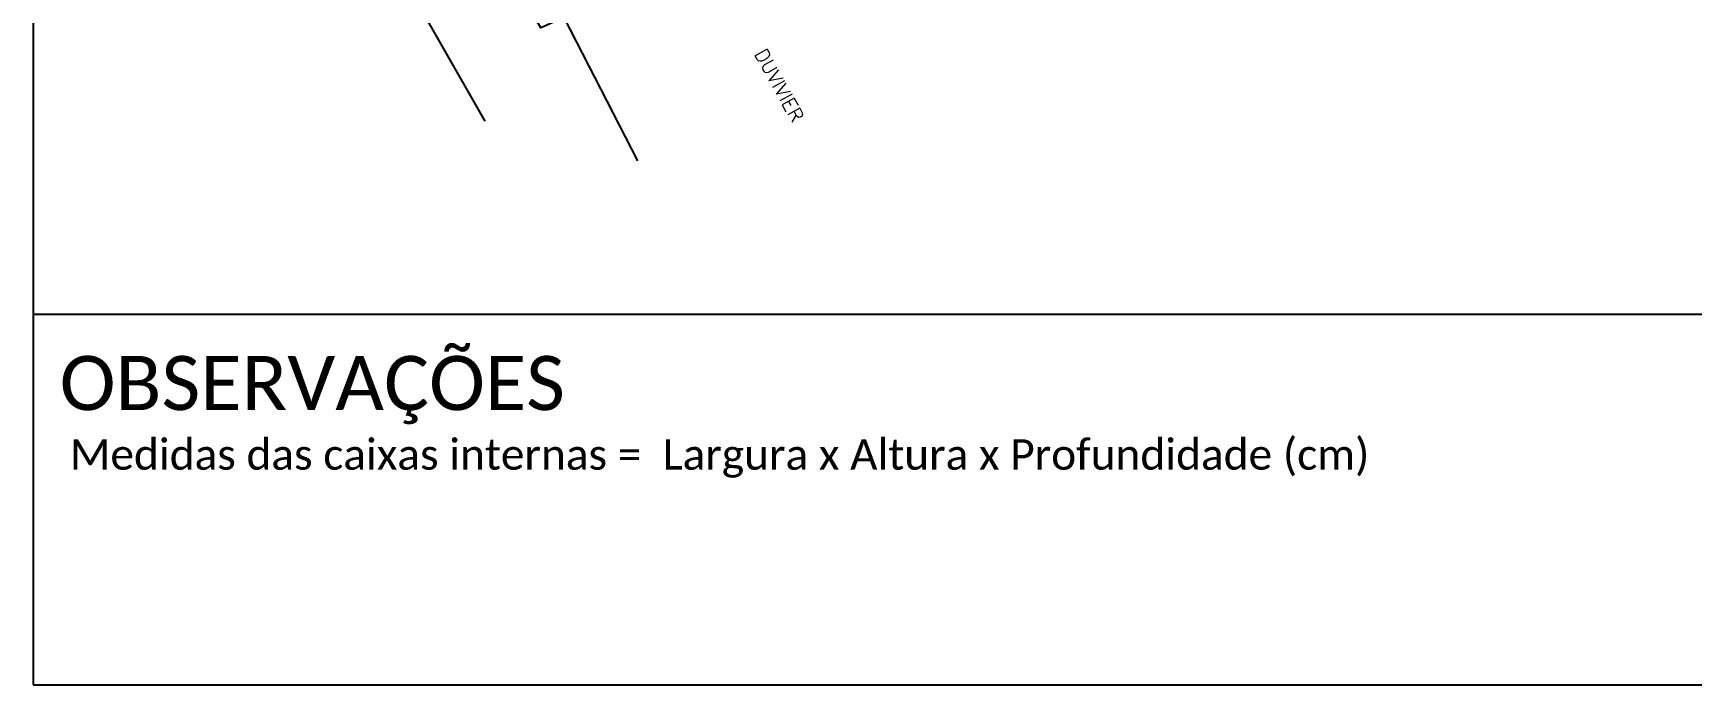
# Model space of a CAD drawing. Extents: x -89 to 749, y 705 to 1299.
# Drawn here: x -89.3 to 129.1, y 705 to 790.8 of the extents above; entities that cross this region are included whole.
import ezdxf

# ---------------------------------------------------------------- set-up
doc = ezdxf.new("R2010")
doc.units = 0
doc.layers.add('MUB', color=252, linetype='Continuous')
doc.styles.add('ROMANS', font='romans')
doc.styles.add('WMF-Calibri0', font='calibri.ttf')

msp = doc.modelspace()

# ---------------------------------------------------------------- linework, layer by layer
msp.add_lwpolyline([(-89.32, 705.02), (749.25, 705.02), (749.25, 1299.02), (-89.32, 1299.02), (-89.32, 705.02)])
at = {"color": 7}
msp.add_lwpolyline([(-89.24, 753.78), (237.71, 753.78)], dxfattribs=at)
at = {"layer": 'MUB', "color": 151}
for points in [[(-9.7, 773.98), (-19.41, 792.84), (-22.46, 791.48), (-27.06, 799.36), (-32.59, 809.18), (-34.13, 812.41), (-34.34, 813.8), (-34.09, 814.84), (-33.31, 815.94), (-32.13, 816.86), (-27.71, 819.57), (-8.2, 828.43)], [(-29.81, 779.19), (-47.04, 809.4), (-48.64, 809.46), (-51.26, 808.81), (-60.57, 804.37)]]:
    msp.add_lwpolyline(points, dxfattribs=at)

# ---------------------------------------------------------------- texts
at = {"color": 7, "style": 'WMF-Calibri0'}
msp.add_text('OBSERVAÇÕES', height=7.1308, dxfattribs=at).set_placement((-85.83, 741.17))
at = {"color": 7, "insert": (-84.48, 737.33), "char_height": 4, "width": 658.8434, "attachment_point": 1, "style": 'WMF-Calibri0'}
msp.add_mtext('Medidas das caixas internas =  Largura x Altura x Profundidade (cm)', dxfattribs=at)
at = {"layer": 'MUB', "color": 0, "style": 'ROMANS'}
msp.add_text('DUVIVIER', height=1.815, rotation=299.0034, dxfattribs=at).set_placement((5.57, 788.06))

doc.saveas('drawing.dxf')
